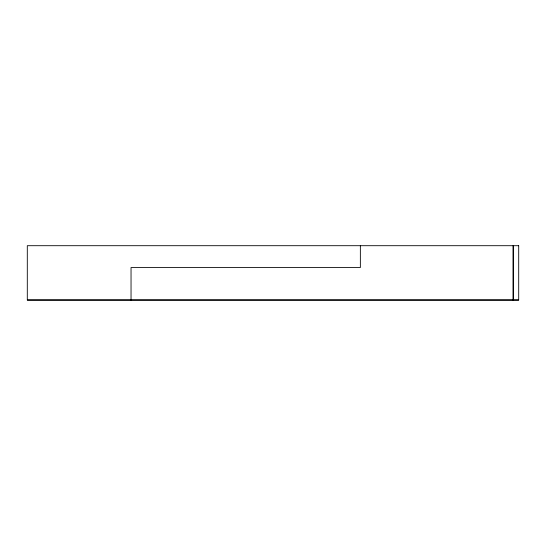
<?xml version="1.0" encoding="UTF-8"?>
<svg xmlns="http://www.w3.org/2000/svg" width="546" height="546" viewBox="0 0 546 546"><rect width="100%" height="100%" fill="white"/><g stroke="black" fill="none" stroke-linecap="round" stroke-linejoin="round"><path stroke-width="0.82" d="M27.3 300.3L518.7 300.3M513.24 245.7L513.24 299.754M513.185 245.7L513.185 300.3M360.36 245.7L360.36 267.54L131.04 267.54L131.04 300.3M518.7 245.7L27.3 245.7L27.3 299.754L518.7 299.754L518.7 245.7"/></g></svg>
